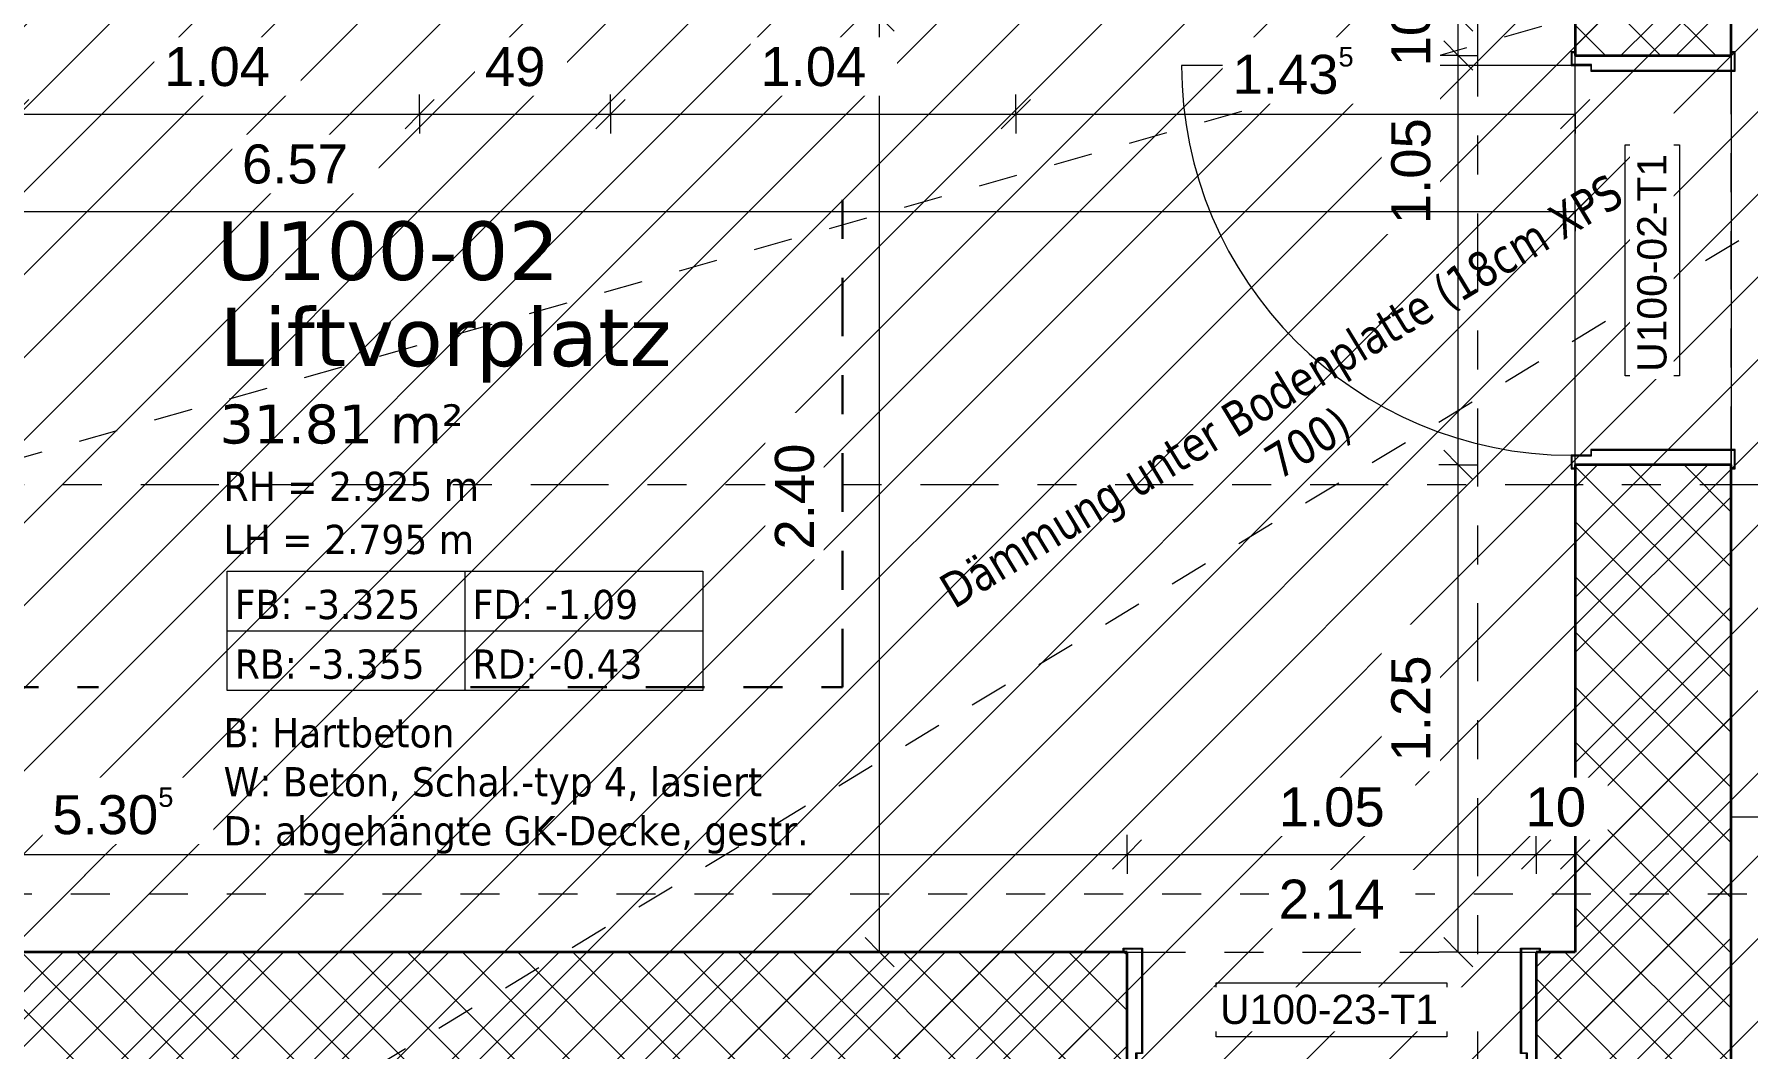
# Model space of a CAD drawing. Header units: metres. Extents: x -86 to 44, y -23 to 39.
# Drawn here: x -8.082 to -3.685, y 5.604 to 8.206 of the extents above; entities that cross this region are included whole.
import ezdxf

# ---------------------------------------------------------------- set-up
doc = ezdxf.new("R2010")
doc.units = ezdxf.units.M
for name, pattern in [('_Rasterlinie_', [0.375, 0.2, -0.05, 0.075, -0.05]), ('_Schnittlinie_', [0.3, 0.15, -0.05, 0.05, -0.05]), ('_Verdeckte Linien_', [0.15, 0.1, -0.05]), ('Grundrissdarstellung Sturz', [0.25, 0.15, -0.05, 0, -0.05]), ('Strichpunkt - Fein', [0.2, 0.1, -0.05, 0, -0.05]), ('Strichpunkt - Weit', [0.5, 0.2, -0.15, 0, -0.15])]:
    doc.linetypes.add(name, pattern=pattern)
for name, color, linetype, lineweight in [('A-____-____-DIMS', 7, 'Continuous', 5), ('A-____-____-DIMS-50', 7, 'Continuous', 5), ('A-____-NOTE-TEXT', 7, 'Continuous', 9), ('A-AREA-____-IDEN', 7, 'Continuous', 5), ('A-DETL-GENF-HDLN', 7, '_Verdeckte Linien_', 9), ('A-DETL-GENF-OTLN', 7, 'Continuous', 9), ('A-DOOR-____-IDEN', 7, 'Continuous', 5), ('A-DOOR-____-OTLN', 7, 'Continuous', 9), ('A-DOOR-FRAM-MCUT', 7, 'Continuous', 9), ('A-DOOR-OPNG-OTLN', 7, 'Continuous', 9), ('A-FLOR-____-OTLN', 7, 'Continuous', 9), ('A-WALL-____-MCUT', 7, 'Continuous', 35), ('A-WALL-____-PATT', 7, 'Continuous', 35), ('S-GRID-____-OTLN', 7, 'Continuous', 5)]:
    doc.layers.add(name, color=color, linetype=linetype, lineweight=lineweight)
doc.layers.add('G-____-____-SYMB', color=7, linetype='Strichpunkt - Weit', lineweight=5, true_color=0x008080)
doc.styles.add('Arial_1', font='arial.ttf', dxfattribs={"height": 0.1})
doc.styles.add('Arial_2', font='arial.ttf', dxfattribs={"height": 0.075})
doc.styles.add('Verdana', font='verdana.ttf', dxfattribs={"width": 0.8, "height": 0.09})
doc.styles.add('Verdana_2', font='verdana.ttf', dxfattribs={"height": 0.1})
doc.styles.add('Verdana_3', font='verdana.ttf', dxfattribs={"width": 0.9, "height": 0.075})
doc.styles.add('Verdana_4', font='verdana.ttf', dxfattribs={"height": 0.15})
doc.dimstyles.new('Arial_2_00mm_fein', dxfattribs={"dimscale": 0.3048, "dimtxt": 0.102026, "dimasz": 0.246063, "dimexe": 0.164042, "dimexo": 0.0625, "dimgap": 0.123031, "dimtad": 1, "dimdec": 1, "dimlfac": 100, "dimrnd": 0.5, "dimdsep": 46, "dimtxsty": 'Arial_1', "dimblk1": 'OBLIQUE', "dimblk2": 'OBLIQUE', "dimsah": 1, "dimcen": 0.09, "dimazin": 0, "dimtfac": 1, "dimtdec": 4, "dimtix": 1, "dimtmove": 0, "dimatfit": 3, "dimfxl": 0.164042, "dimfxlon": 1, "dimtvp": 1, "dimtfill": 1, "dimtolj": 1, "dimtzin": 0, "dimarcsym": 2})
doc.dimstyles.new('Arial_2_00mm_fein_2', dxfattribs={"dimscale": 0.3048, "dimtxt": 0.102026, "dimasz": 0.246063, "dimexe": 0.164042, "dimexo": 0.0625, "dimgap": 0.123031, "dimtad": 1, "dimrnd": 0.005, "dimzin": 0, "dimdsep": 46, "dimtxsty": 'Arial_1', "dimblk1": 'OBLIQUE', "dimblk2": 'OBLIQUE', "dimsah": 1, "dimcen": 0.09, "dimazin": 0, "dimtfac": 1, "dimtdec": 4, "dimtix": 1, "dimtmove": 0, "dimatfit": 3, "dimfxl": 0.164042, "dimfxlon": 1, "dimtvp": 1, "dimtfill": 1, "dimtolj": 1, "dimtzin": 0, "dimarcsym": 2})
doc.dimstyles.new('Arial_2_00mm_fein_3', dxfattribs={"dimscale": 0.3048, "dimtxt": 0.102026, "dimasz": 0.246063, "dimexe": 0.164042, "dimexo": 0.0625, "dimgap": 0.123031, "dimtad": 1, "dimrnd": 0.005, "dimzin": 0, "dimdsep": 46, "dimtxsty": 'Arial_1', "dimblk1": 'OBLIQUE', "dimblk2": 'OBLIQUE', "dimsah": 1, "dimcen": 0.09, "dimazin": 0, "dimtfac": 1, "dimtdec": 4, "dimtix": 1, "dimtmove": 2, "dimatfit": 3, "dimfxl": 0.164042, "dimfxlon": 1, "dimtvp": 1, "dimtfill": 1, "dimtolj": 1, "dimtzin": 0, "dimarcsym": 2})
doc.dimstyles.new('SUB_Rohbau_fein', dxfattribs={"dimscale": 0.3048, "dimtxt": 0.102026, "dimasz": 0.246063, "dimexe": 0.164042, "dimexo": 0.0625, "dimgap": 0.123031, "dimtad": 1, "dimdec": 1, "dimlfac": 100, "dimrnd": 0.5, "dimdsep": 46, "dimtxsty": 'Arial_1', "dimblk1": 'OBLIQUE', "dimblk2": 'OBLIQUE', "dimsah": 1, "dimcen": 0.09, "dimazin": 0, "dimtfac": 1, "dimtdec": 4, "dimtix": 1, "dimtmove": 0, "dimatfit": 3, "dimfxl": 0.164042, "dimfxlon": 1, "dimtvp": 1, "dimtfill": 1, "dimtolj": 1, "dimtzin": 0, "dimarcsym": 2})
doc.dimstyles.new('SUB_Rohbau_fein_1', dxfattribs={"dimscale": 0.3048, "dimtxt": 0.102026, "dimasz": 0.246063, "dimexe": 0.164042, "dimexo": 0.0625, "dimgap": 0.123031, "dimtad": 1, "dimrnd": 0.005, "dimzin": 0, "dimdsep": 46, "dimtxsty": 'Arial_1', "dimblk1": 'OBLIQUE', "dimblk2": 'OBLIQUE', "dimsah": 1, "dimcen": 0.09, "dimazin": 0, "dimtfac": 1, "dimtdec": 4, "dimtix": 1, "dimtmove": 0, "dimatfit": 3, "dimfxl": 0.164042, "dimfxlon": 1, "dimtvp": 1, "dimtfill": 1, "dimtolj": 1, "dimtzin": 0, "dimarcsym": 2})
doc.dimstyles.new('SUB_Rohbau_fein_2', dxfattribs={"dimscale": 0.3048, "dimtxt": 0.102026, "dimasz": 0.246063, "dimexe": 0.164042, "dimexo": 0.0625, "dimgap": 0.123031, "dimtad": 1, "dimrnd": 0.005, "dimzin": 0, "dimdsep": 46, "dimtxsty": 'Arial_1', "dimblk1": 'OBLIQUE', "dimblk2": 'OBLIQUE', "dimsah": 1, "dimcen": 0.09, "dimazin": 0, "dimtfac": 1, "dimtdec": 4, "dimtix": 1, "dimtmove": 2, "dimatfit": 3, "dimfxl": 0.164042, "dimfxlon": 1, "dimtvp": 1, "dimtfill": 1, "dimtolj": 1, "dimtzin": 0, "dimarcsym": 2})
pattern_1 = [(45, (0, 0), (-0.0707107, 0.0707107), []), (135, (0, 0), (-0.0707107, -0.0707107), [])]

# ---------------------------------------------------------------- blocks, each defined once
blk = doc.blocks.new('TU DF 1 - Stahlzarge - stumpf einschlagend - ML - 1050 x 2140 - E30-selbstschliessend-31610285--01_UG_OK_FFB_AF')
at = {"layer": 'A-DOOR-____-OTLN', "linetype": 'Grundrissdarstellung Sturz'}
for p, q in [((-0.525, 0.15), (0.525, 0.15)), ((-0.525, -0.15), (0.525, -0.15))]:
    blk.add_line(p, q, dxfattribs=at)
at = {"layer": 'A-DOOR-FRAM-MCUT'}
for p, q in [((-0.535, 0.16), (-0.485, 0.16)), ((-0.535, 0.15), (-0.535, 0.16)), ((-0.533, 0.15), (-0.535, 0.15)), ((-0.533, 0.158), (-0.533, 0.15)), ((-0.487, 0.158), (-0.533, 0.158)), ((-0.487, -0.108), (-0.487, 0.158)), ((-0.485, 0.16), (-0.485, -0.11)), ((0.485, 0.16), (0.535, 0.16)), ((0.485, -0.11), (0.485, 0.16)), ((0.487, 0.158), (0.487, -0.108)), ((0.533, 0.158), (0.487, 0.158)), ((0.533, 0.15), (0.533, 0.158)), ((0.535, 0.15), (0.533, 0.15)), ((0.535, 0.16), (0.535, 0.15)), ((-0.502, -0.108), (-0.487, -0.108)), ((-0.502, -0.158), (-0.502, -0.108)), ((-0.5, -0.11), (-0.5, -0.16)), ((-0.485, -0.11), (-0.5, -0.11)), ((0.5, -0.11), (0.485, -0.11)), ((0.487, -0.108), (0.502, -0.108)), ((0.5, -0.16), (0.5, -0.11)), ((0.502, -0.108), (0.502, -0.158)), ((-0.535, -0.15), (-0.533, -0.15)), ((-0.535, -0.16), (-0.535, -0.15)), ((-0.5, -0.16), (-0.535, -0.16)), ((-0.533, -0.15), (-0.533, -0.158)), ((-0.533, -0.158), (-0.502, -0.158)), ((0.535, -0.16), (0.5, -0.16)), ((0.502, -0.158), (0.533, -0.158)), ((0.533, -0.15), (0.535, -0.15)), ((0.533, -0.158), (0.533, -0.15)), ((0.535, -0.15), (0.535, -0.16))]:
    blk.add_line(p, q, dxfattribs=at)
at = {"layer": 'A-DOOR-OPNG-OTLN'}
blk.add_line((0.5, -0.16), (0.5, -1.16), dxfattribs=at)
blk.add_arc((0.5, -0.16), 1, 180, 270, dxfattribs=at)
blk = doc.blocks.new('TU DF 1 - Stahlzarge - stumpf einschlagend - ML - 1050 x 2140 - E30-selbstschliessend-31610284--01_UG_OK_FFB_AF')
at = {"layer": 'A-DOOR-____-OTLN', "linetype": 'Grundrissdarstellung Sturz'}
for p, q in [((-0.525, 0.2), (0.525, 0.2)), ((-0.525, -0.2), (0.525, -0.2))]:
    blk.add_line(p, q, dxfattribs=at)
at = {"layer": 'A-DOOR-FRAM-MCUT'}
for p, q in [((-0.5, 0.21), (-0.535, 0.21)), ((-0.535, 0.21), (-0.535, 0.2)), ((-0.535, 0.2), (-0.533, 0.2)), ((-0.533, 0.2), (-0.533, 0.208)), ((-0.533, 0.208), (-0.502, 0.208)), ((-0.502, 0.208), (-0.502, 0.158)), ((-0.5, 0.16), (-0.5, 0.21)), ((0.535, 0.21), (0.5, 0.21)), ((0.5, 0.21), (0.5, 0.16)), ((0.502, 0.158), (0.502, 0.208)), ((0.502, 0.208), (0.533, 0.208)), ((0.533, 0.208), (0.533, 0.2)), ((0.533, 0.2), (0.535, 0.2)), ((0.535, 0.2), (0.535, 0.21)), ((-0.502, 0.158), (-0.487, 0.158)), ((-0.485, 0.16), (-0.5, 0.16)), ((-0.487, 0.158), (-0.487, -0.208)), ((-0.485, -0.21), (-0.485, 0.16)), ((0.5, 0.16), (0.485, 0.16)), ((0.485, 0.16), (0.485, -0.21)), ((0.487, -0.208), (0.487, 0.158)), ((0.487, 0.158), (0.502, 0.158)), ((-0.533, -0.2), (-0.535, -0.2)), ((-0.535, -0.2), (-0.535, -0.21)), ((-0.535, -0.21), (-0.485, -0.21)), ((-0.533, -0.208), (-0.533, -0.2)), ((-0.487, -0.208), (-0.533, -0.208)), ((0.485, -0.21), (0.535, -0.21)), ((0.533, -0.208), (0.487, -0.208)), ((0.535, -0.2), (0.533, -0.2)), ((0.533, -0.2), (0.533, -0.208)), ((0.535, -0.21), (0.535, -0.2))]:
    blk.add_line(p, q, dxfattribs=at)
at = {"layer": 'A-DOOR-OPNG-OTLN'}
blk.add_line((0.5, 0.21), (0.5, 1.21), dxfattribs=at)
blk.add_arc((0.5, 0.21), 1, 90, 180, dxfattribs=at)
blk = doc.blocks.new('Rampenpfeil - Regulär-39786314--01_UG_OK_FFB_AF')
at = {"layer": 'A-DETL-GENF-OTLN'}
for p, q in [((5.42, 0.65), (0, 1.3)), ((0, 0), (5.42, 0.65))]:
    blk.add_line(p, q, dxfattribs=at)
blk = doc.blocks.new('DE_Detailverweis - mit_Rahmen-56961569--01_UG_OK_FFB_AF')
at = {"layer": 'A-DETL-GENF-OTLN', "color": 30, "linetype": 'Strichpunkt - Fein', "true_color": 0xff8000}
blk.add_line((0, 3.65), (6.3504, 3.65), dxfattribs=at)
blk = doc.blocks.new('DE_Linie_mit_Text - Strichliert-43508621--01_UG_OK_FFB_AF')
at = {"layer": 'A-DETL-GENF-HDLN'}
blk.add_line((21.6133, 0), (0, 0), dxfattribs=at)
blk = doc.blocks.new('DE_Linie_mit_Text - Strichpunkt-43543482--01_UG_OK_FFB_AF')
at = {"layer": 'A-DETL-GENF-OTLN', "linetype": 'Strichpunkt - Fein'}
blk.add_line((8.789, 0), (0, 0), dxfattribs=at)
blk = doc.blocks.new('Beschriftung_Räume-SUB - Vollständig-17704717--01_UG_OK_FFB_AF')
at = {"layer": 'A-AREA-____-IDEN'}
for p, q in [((0, -0.018255), (0.0244, -0.018255)), ((0, -0.024377), (0, -0.018255)), ((0.0122, -0.018255), (0.0122, -0.024377)), ((0.0244, -0.018255), (0.0244, -0.024377)), ((0, -0.021316), (0.0244, -0.021316)), ((0.0244, -0.024377), (0, -0.024377))]:
    blk.add_line(p, q, dxfattribs=at)
blk = doc.blocks.new('DIMBLOCK637--01_UG_OK_FFB_AF')
at = {"layer": 'A-____-____-DIMS-50'}
for p, q in [((-4.428, 7.1016), (-4.4655, 7.1391)), ((-4.428, 7.1016), (-4.478, 7.1016)), ((-4.428, 5.8516), (-4.428, 7.1016)), ((-4.428, 7.1016), (-4.3905, 7.0641)), ((-4.428, 7.1016), (-4.378, 7.1016)), ((-4.428, 5.8516), (-4.478, 5.8516)), ((-4.428, 5.8516), (-4.4655, 5.8891)), ((-4.428, 5.8516), (-4.3905, 5.8141)), ((-4.428, 5.8516), (-4.378, 5.8516))]:
    blk.add_line(p, q, dxfattribs=at)
at = {"layer": 'A-____-____-DIMS-50', "color": 0, "insert": (-4.6, 6.3409), "char_height": 0.1, "width": 0.325653, "attachment_point": 1, "rotation": 90, "line_spacing_factor": 0.941778, "style": 'Arial_1', "bg_fill": 3, "box_fill_scale": 1.25, "bg_fill_color": 256, "bg_fill_true_color": 13158600, "bg_fill_transparency": 0}
blk.add_mtext('1.25', dxfattribs=at)
blk = doc.blocks.new('_Oblique')
at = {"color": 0, "linetype": 'ByBlock', "lineweight": -2}
blk.add_line((-0.5, -0.5), (0.5, 0.5), dxfattribs=at)
blk = doc.blocks.new('DIMBLOCK638--01_UG_OK_FFB_AF')
at = {"layer": 'A-____-____-DIMS-50'}
for p, q in [((-4.428, 8.1516), (-4.4655, 8.1891)), ((-4.428, 8.1516), (-4.478, 8.1516)), ((-4.428, 7.1016), (-4.428, 8.1516)), ((-4.428, 8.1516), (-4.3905, 8.1141)), ((-4.428, 8.1516), (-4.378, 8.1516)), ((-4.428, 7.1016), (-4.4655, 7.1391)), ((-4.428, 7.1016), (-4.478, 7.1016)), ((-4.428, 7.1016), (-4.3905, 7.0641)), ((-4.428, 7.1016), (-4.378, 7.1016))]:
    blk.add_line(p, q, dxfattribs=at)
at = {"layer": 'A-____-____-DIMS-50', "color": 0, "insert": (-4.6, 7.7192), "char_height": 0.1, "width": 0.325653, "attachment_point": 1, "rotation": 90, "line_spacing_factor": 0.941778, "style": 'Arial_1', "bg_fill": 3, "box_fill_scale": 1.25, "bg_fill_color": 256, "bg_fill_true_color": 13158600, "bg_fill_transparency": 0}
blk.add_mtext('1.05', dxfattribs=at)
blk = doc.blocks.new('DIMBLOCK639--01_UG_OK_FFB_AF')
at = {"layer": 'A-____-____-DIMS-50'}
for p, q in [((-4.428, 8.2516), (-4.4655, 8.2891)), ((-4.428, 8.2516), (-4.478, 8.2516)), ((-4.428, 8.1516), (-4.428, 8.2516)), ((-4.428, 8.2516), (-4.3905, 8.2141)), ((-4.428, 8.2516), (-4.378, 8.2516)), ((-4.428, 8.1516), (-4.4655, 8.1891)), ((-4.428, 8.1516), (-4.478, 8.1516)), ((-4.428, 8.1516), (-4.3905, 8.1141)), ((-4.428, 8.1516), (-4.378, 8.1516))]:
    blk.add_line(p, q, dxfattribs=at)
at = {"layer": 'A-____-____-DIMS-50', "color": 0, "insert": (-4.6, 8.124), "char_height": 0.1, "width": 0.186088, "attachment_point": 1, "rotation": 90, "line_spacing_factor": 0.941778, "style": 'Arial_1', "bg_fill": 3, "box_fill_scale": 1.25, "bg_fill_color": 256, "bg_fill_true_color": 13158600, "bg_fill_transparency": 0}
blk.add_mtext('10', dxfattribs=at)
blk = doc.blocks.new('DIMBLOCK640--01_UG_OK_FFB_AF')
at = {"layer": 'A-____-____-DIMS-50'}
for p, q in [((-5.9127, 8.2516), (-5.9502, 8.2891)), ((-5.9127, 8.2516), (-5.9627, 8.2516)), ((-5.9127, 5.8516), (-5.9127, 8.2516)), ((-5.9127, 8.2516), (-5.8752, 8.2141)), ((-5.9127, 8.2516), (-5.8627, 8.2516)), ((-5.9127, 5.8516), (-5.9627, 5.8516)), ((-5.9127, 5.8516), (-5.9502, 5.8891)), ((-5.9127, 5.8516), (-5.8752, 5.8141)), ((-5.9127, 5.8516), (-5.8627, 5.8516))]:
    blk.add_line(p, q, dxfattribs=at)
at = {"layer": 'A-____-____-DIMS-50', "color": 0, "insert": (-6.1813, 6.8844), "char_height": 0.1, "width": 0.325653, "attachment_point": 1, "rotation": 90, "line_spacing_factor": 0.941778, "style": 'Arial_1', "bg_fill": 3, "box_fill_scale": 1.25, "bg_fill_color": 256, "bg_fill_true_color": 13158600, "bg_fill_transparency": 0}
blk.add_mtext('2.40', dxfattribs=at)
blk = doc.blocks.new('DIMBLOCK647--01_UG_OK_FFB_AF')
at = {"layer": 'A-____-____-DIMS-50'}
for p, q in [((-8.133, 8.0016), (-8.133, 8.0516)), ((-7.093, 8.0016), (-7.093, 8.0516)), ((-8.133, 8.0016), (-8.1705, 7.9641)), ((-8.133, 8.0016), (-8.0955, 8.0391)), ((-8.133, 8.0016), (-7.093, 8.0016)), ((-8.133, 8.0016), (-8.133, 7.9516)), ((-7.093, 8.0016), (-7.1305, 7.9641)), ((-7.093, 8.0016), (-7.0555, 8.0391)), ((-7.093, 8.0016), (-7.093, 7.9516))]:
    blk.add_line(p, q, dxfattribs=at)
at = {"layer": 'A-____-____-DIMS-50', "color": 0, "insert": (-7.7487, 8.1736), "char_height": 0.1, "width": 0.325653, "attachment_point": 1, "line_spacing_factor": 0.941778, "style": 'Arial_1', "bg_fill": 3, "box_fill_scale": 1.25, "bg_fill_color": 256, "bg_fill_true_color": 13158600, "bg_fill_transparency": 0}
blk.add_mtext('1.04', dxfattribs=at)
blk = doc.blocks.new('DIMBLOCK648--01_UG_OK_FFB_AF')
at = {"layer": 'A-____-____-DIMS-50'}
for p, q in [((-7.093, 8.0016), (-7.093, 8.0516)), ((-6.603, 8.0016), (-6.603, 8.0516)), ((-7.093, 8.0016), (-7.1305, 7.9641)), ((-7.093, 8.0016), (-7.0555, 8.0391)), ((-7.093, 8.0016), (-6.603, 8.0016)), ((-7.093, 8.0016), (-7.093, 7.9516)), ((-6.603, 8.0016), (-6.6405, 7.9641)), ((-6.603, 8.0016), (-6.5655, 8.0391)), ((-6.603, 8.0016), (-6.603, 7.9516))]:
    blk.add_line(p, q, dxfattribs=at)
at = {"layer": 'A-____-____-DIMS-50', "color": 0, "insert": (-6.9256, 8.1736), "char_height": 0.1, "width": 0.186088, "attachment_point": 1, "line_spacing_factor": 0.941778, "style": 'Arial_1', "bg_fill": 3, "box_fill_scale": 1.25, "bg_fill_color": 256, "bg_fill_true_color": 13158600, "bg_fill_transparency": 0}
blk.add_mtext('49', dxfattribs=at)
blk = doc.blocks.new('DIMBLOCK649--01_UG_OK_FFB_AF')
at = {"layer": 'A-____-____-DIMS-50'}
for p, q in [((-6.603, 8.0016), (-6.603, 8.0516)), ((-5.563, 8.0016), (-5.563, 8.0516)), ((-6.603, 8.0016), (-6.6405, 7.9641)), ((-6.603, 8.0016), (-6.5655, 8.0391)), ((-6.603, 8.0016), (-5.563, 8.0016)), ((-6.603, 8.0016), (-6.603, 7.9516)), ((-5.563, 8.0016), (-5.6005, 7.9641)), ((-5.563, 8.0016), (-5.5255, 8.0391)), ((-5.563, 8.0016), (-5.563, 7.9516))]:
    blk.add_line(p, q, dxfattribs=at)
at = {"layer": 'A-____-____-DIMS-50', "color": 0, "insert": (-6.2187, 8.1736), "char_height": 0.1, "width": 0.325653, "attachment_point": 1, "line_spacing_factor": 0.941778, "style": 'Arial_1', "bg_fill": 3, "box_fill_scale": 1.25, "bg_fill_color": 256, "bg_fill_true_color": 13158600, "bg_fill_transparency": 0}
blk.add_mtext('1.04', dxfattribs=at)
blk = doc.blocks.new('DIMBLOCK650--01_UG_OK_FFB_AF')
at = {"layer": 'A-____-____-DIMS-50'}
for p, q in [((-5.563, 8.0016), (-5.563, 8.0516)), ((-4.128, 8.0016), (-4.128, 8.0516)), ((-5.563, 8.0016), (-5.6005, 7.9641)), ((-5.563, 8.0016), (-5.5255, 8.0391)), ((-5.563, 8.0016), (-4.128, 8.0016)), ((-5.563, 8.0016), (-5.563, 7.9516)), ((-4.128, 8.0016), (-4.1655, 7.9641)), ((-4.128, 8.0016), (-4.0905, 8.0391)), ((-4.128, 8.0016), (-4.128, 7.9516))]:
    blk.add_line(p, q, dxfattribs=at)
at = {"layer": 'A-____-____-DIMS-50', "color": 0, "insert": (-5.0072, 8.1736), "char_height": 0.1, "width": 0.388091, "attachment_point": 1, "line_spacing_factor": 0.941778, "style": 'Arial_1', "bg_fill": 3, "box_fill_scale": 1.25, "bg_fill_color": 256, "bg_fill_true_color": 13158600, "bg_fill_transparency": 0}
blk.add_mtext('1.43\\A2\\H0.5x;\\S5^  ;\\H2x;', dxfattribs=at)
blk = doc.blocks.new('DIMBLOCK651--01_UG_OK_FFB_AF')
at = {"layer": 'A-____-____-DIMS-50'}
for p, q in [((-10.698, 7.7516), (-10.698, 7.8016)), ((-10.698, 7.7516), (-10.6605, 7.7891)), ((-4.128, 7.7516), (-4.128, 7.8016)), ((-4.128, 7.7516), (-4.0905, 7.7891)), ((-10.698, 7.7516), (-10.7355, 7.7141)), ((-10.698, 7.7516), (-4.128, 7.7516)), ((-10.698, 7.7516), (-10.698, 7.7016)), ((-4.128, 7.7516), (-4.1655, 7.7141)), ((-4.128, 7.7516), (-4.128, 7.7016))]:
    blk.add_line(p, q, dxfattribs=at)
at = {"layer": 'A-____-____-DIMS-50', "color": 0, "insert": (-7.5487, 7.9236), "char_height": 0.1, "width": 0.325653, "attachment_point": 1, "line_spacing_factor": 0.941778, "style": 'Arial_1', "bg_fill": 3, "box_fill_scale": 1.25, "bg_fill_color": 256, "bg_fill_true_color": 13158600, "bg_fill_transparency": 0}
blk.add_mtext('6.57', dxfattribs=at)
blk = doc.blocks.new('DIMBLOCK654--01_UG_OK_FFB_AF')
at = {"layer": 'A-____-____-DIMS-50'}
for p, q in [((-10.583, 6.1024), (-10.583, 6.1524)), ((-10.583, 6.1024), (-10.5455, 6.1399)), ((-5.278, 6.1024), (-5.278, 6.1524)), ((-5.278, 6.1024), (-5.2405, 6.1399)), ((-10.583, 6.1024), (-10.6205, 6.0649)), ((-10.583, 6.1024), (-5.278, 6.1024)), ((-10.583, 6.1024), (-10.583, 6.0524)), ((-5.278, 6.1024), (-5.3155, 6.0649)), ((-5.278, 6.1024), (-5.278, 6.0524))]:
    blk.add_line(p, q, dxfattribs=at)
at = {"layer": 'A-____-____-DIMS-50', "color": 0, "insert": (-8.0354, 6.2744), "char_height": 0.1, "width": 0.388091, "attachment_point": 1, "line_spacing_factor": 0.941778, "style": 'Arial_1', "bg_fill": 3, "box_fill_scale": 1.25, "bg_fill_color": 256, "bg_fill_true_color": 13158600, "bg_fill_transparency": 0}
blk.add_mtext('5.30\\A2\\H0.5x;\\S5^  ;\\H2x;', dxfattribs=at)
blk = doc.blocks.new('DIMBLOCK655--01_UG_OK_FFB_AF')
at = {"layer": 'A-____-____-DIMS-50'}
for p, q in [((-5.278, 6.1024), (-5.278, 6.1524)), ((-5.278, 6.1024), (-5.2405, 6.1399)), ((-4.228, 6.1024), (-4.228, 6.1524)), ((-4.228, 6.1024), (-4.1905, 6.1399)), ((-5.278, 6.1024), (-5.3155, 6.0649)), ((-5.278, 6.1024), (-4.228, 6.1024)), ((-5.278, 6.1024), (-5.278, 6.0524)), ((-4.228, 6.1024), (-4.2655, 6.0649)), ((-4.228, 6.1024), (-4.228, 6.0524))]:
    blk.add_line(p, q, dxfattribs=at)
at = {"layer": 'A-____-____-DIMS-50', "color": 0, "char_height": 0.1, "width": 0.325653, "attachment_point": 1, "line_spacing_factor": 0.941778, "style": 'Arial_1', "bg_fill": 3, "box_fill_scale": 1.25, "bg_fill_color": 256, "bg_fill_true_color": 13158600, "bg_fill_transparency": 0}
for s, insert in [('1.05', (-4.8887, 6.2744)), ('2.14', (-4.8887, 6.0378))]:
    blk.add_mtext(s, dxfattribs=dict(at, insert=insert))
blk = doc.blocks.new('DIMBLOCK656--01_UG_OK_FFB_AF')
at = {"layer": 'A-____-____-DIMS-50'}
for p, q in [((-4.228, 6.1024), (-4.228, 6.1524)), ((-4.228, 6.1024), (-4.1905, 6.1399)), ((-4.128, 6.1024), (-4.128, 6.1524)), ((-4.128, 6.1024), (-4.0905, 6.1399)), ((-4.228, 6.1024), (-4.2655, 6.0649)), ((-4.228, 6.1024), (-4.128, 6.1024)), ((-4.228, 6.1024), (-4.228, 6.0524)), ((-4.128, 6.1024), (-4.1655, 6.0649)), ((-4.128, 6.1024), (-4.128, 6.0524))]:
    blk.add_line(p, q, dxfattribs=at)
at = {"layer": 'A-____-____-DIMS-50', "color": 0, "insert": (-4.2556, 6.2744), "char_height": 0.1, "width": 0.186088, "attachment_point": 1, "line_spacing_factor": 0.941778, "style": 'Arial_1', "bg_fill": 3, "box_fill_scale": 1.25, "bg_fill_color": 256, "bg_fill_true_color": 13158600, "bg_fill_transparency": 0}
blk.add_mtext('10', dxfattribs=at)

msp = doc.modelspace()

# ---------------------------------------------------------------- hatches: boundary and pattern name
at = {"layer": 'A-WALL-____-PATT', "lineweight": 9}
h = msp.add_hatch(dxfattribs=at)
h.set_pattern_fill('FP_1', color=256, style=0, pattern_type=2)
h.set_pattern_definition(pattern_1)
h.paths.add_polyline_path([(-4.128, 2.4516), (-3.728, 2.4516), (-3.728, 7.1016), (-4.128, 7.1016), (-4.128, 2.4804)])
h.paths.add_polyline_path([(-4.128, 8.1516), (-3.728, 8.1516), (-3.728, 11.4816), (-4.128, 11.4816), (-4.128, 8.2516)])
h = msp.add_hatch(dxfattribs=at)
h.set_pattern_fill('FP_1', color=256, style=0, pattern_type=2)
h.set_pattern_definition(pattern_1)
h.paths.add_polyline_path([(-5.588, 5.5516), (-5.278, 5.5516), (-5.278, 5.8516), (-10.583, 5.8516), (-10.583, 5.5516), (-5.8137, 5.5516)])
h.paths.add_polyline_path([(-12.308, 5.5516), (-11.633, 5.5516), (-11.633, 5.8516), (-12.308, 5.8516)])
h.paths.add_polyline_path([(-4.228, 5.5516), (-4.128, 5.5516), (-4.128, 5.8516), (-4.228, 5.8516)])

# ---------------------------------------------------------------- linework, layer by layer
at = {"layer": 'A-DOOR-____-IDEN', "flags": 128}
for points in [[(-3.9998, 7.3305), (-3.9998, 7.9225), (-3.8608, 7.9225), (-3.8608, 7.3305)], [(-5.0491, 5.7734), (-4.4571, 5.7734), (-4.4571, 5.6344), (-5.0491, 5.6344)]]:
    msp.add_lwpolyline(points, close=True, dxfattribs=at)
at = {"layer": 'A-FLOR-____-OTLN'}
for p, q in [((-4.128, 8.1286), (-4.128, 8.1516)), ((-3.728, 8.1516), (-3.728, 8.1136)), ((-4.128, 7.1266), (-4.128, 8.1266)), ((-3.728, 8.1116), (-3.728, 7.1415)), ((-4.128, 7.1016), (-4.128, 7.1246)), ((-3.728, 7.1396), (-3.728, 7.1016)), ((-3.728, 6.1991), (-2.428, 6.1991))]:
    msp.add_line(p, q, dxfattribs=at)
at = {"layer": 'A-WALL-____-MCUT'}
for p, q in [((-3.728, 8.1516), (-3.728, 14.5516)), ((-4.128, 8.2516), (-4.128, 8.1516)), ((-4.128, 8.1516), (-3.728, 8.1516)), ((-3.728, 7.1016), (-4.128, 7.1016)), ((-4.128, 7.1016), (-4.128, 5.8516)), ((-3.728, 0.1716), (-3.728, 7.1016)), ((-5.278, 5.8516), (-10.583, 5.8516)), ((-5.278, 5.5516), (-5.278, 5.8516)), ((-4.128, 5.8516), (-4.228, 5.8516)), ((-4.228, 5.8516), (-4.228, 5.5516))]:
    msp.add_line(p, q, dxfattribs=at)
at = {"layer": 'G-____-____-SYMB', "color": 1, "linetype": '_Schnittlinie_', "lineweight": 30, "true_color": 0xff0000}
msp.add_line((-8.8709, 6.5315), (-7.9166, 6.5315), dxfattribs=at)
at = {"layer": 'S-GRID-____-OTLN', "color": 8, "linetype": '_Rasterlinie_', "true_color": 0x808080}
for p, q in [((-4.378, -3.9534), (-4.378, 34.9016)), ((-34.308, 7.0516), (27.9515, 7.0516))]:
    msp.add_line(p, q, dxfattribs=at)

# ---------------------------------------------------------------- block references
at = {"layer": 'A-AREA-____-IDEN', "xscale": 49.99999999999998, "yscale": 49.99999999999998, "zscale": 49.99999999999998}
msp.add_blockref('Beschriftung_Räume-SUB - Vollständig-17704717--01_UG_OK_FFB_AF', (-7.5866, 7.7419), dxfattribs=at)
at = {"layer": 'A-DETL-GENF-OTLN', "rotation": 90}
msp.add_blockref('Rampenpfeil - Regulär-39786314--01_UG_OK_FFB_AF', (-2.428, 0.7791), dxfattribs=at)
at = {"layer": 'A-DETL-GENF-OTLN', "color": 30, "true_color": 0xff8000}
msp.add_blockref('DE_Detailverweis - mit_Rahmen-56961569--01_UG_OK_FFB_AF', (-9.988, 2.3516), dxfattribs=at)
at = {"layer": 'A-DOOR-____-OTLN', "rotation": 89.99999999999991}
msp.add_blockref('TU DF 1 - Stahlzarge - stumpf einschlagend - ML - 1050 x 2140 - E30-selbstschliessend-31610284--01_UG_OK_FFB_AF', (-3.928, 7.6266), dxfattribs=at)
at = {"layer": 'A-DOOR-____-OTLN'}
msp.add_blockref('TU DF 1 - Stahlzarge - stumpf einschlagend - ML - 1050 x 2140 - E30-selbstschliessend-31610285--01_UG_OK_FFB_AF', (-4.753, 5.7016), dxfattribs=at)

# ---------------------------------------------------------------- texts
at = {"layer": 'A-____-NOTE-TEXT', "lineweight": 5, "char_height": 0.09, "attachment_point": 1, "rotation": 31.2115, "style": 'Verdana'}
for s, insert, width in [('Dämmung unter Bodenplatte (18cm XPS', (-5.7679, 6.8079), 2.42751), ('700)', (-4.9349, 7.1386), 0.285401)]:
    msp.add_mtext(s, dxfattribs=dict(at, insert=insert, width=width))
at = {"layer": 'A-____-NOTE-TEXT', "color": 30, "lineweight": 5, "true_color": 0xff8000, "insert": (-9.9666, 6.1738), "char_height": 0.1, "width": 2.224683, "attachment_point": 1, "style": 'Arial_1', "bg_fill": 3, "box_fill_scale": 1.25, "bg_fill_color": 256, "bg_fill_true_color": 13158600, "bg_fill_transparency": 0}
msp.add_mtext('Treppenhaus 1, s. Plan 4001', dxfattribs=at)
at = {"layer": 'A-AREA-____-IDEN', "attachment_point": 1}
for s, insert, char_height, width, style in [('U100-02', (-7.6135, 7.7262), 0.15, 1.074261, 'Verdana_4'), ('Liftvorplatz', (-7.6063, 7.5051), 0.15, 1.382911, 'Verdana_4'), ('31.81 m²', (-7.6058, 7.2566), 0.1, 0.817721, 'Verdana_2'), ('RH = 2.925 m', (-7.5959, 7.0841), 0.075, 0.822531, 'Verdana_3'), ('LH = 2.795 m', (-7.5959, 6.9481), 0.075, 0.808101, 'Verdana_3'), ('FB: -3.325', (-7.5671, 6.7812), 0.075, 0.624114, 'Verdana_3'), ('FD: -1.09', (-6.9571, 6.7812), 0.075, 0.562785, 'Verdana_3'), ('RB: -3.355', (-7.5671, 6.6282), 0.075, 0.638544, 'Verdana_3'), ('RD: -0.43', (-6.9571, 6.6282), 0.075, 0.577215, 'Verdana_3'), ('B: Hartbeton', (-7.5959, 6.452), 0.075, 0.753987, 'Verdana_3'), ('W: Beton, Schal.-typ 4, lasiert', (-7.5959, 6.3263), 0.075, 1.782151, 'Verdana_3'), ('D: abgehängte GK-Decke, gestr.', (-7.5959, 6.2006), 0.075, 1.912025, 'Verdana_3')]:
    msp.add_mtext(s, dxfattribs=dict(at, insert=insert, char_height=char_height, width=width, style=style))

# ---------------------------------------------------------------- next in the draw order: texts
at = {"layer": 'A-____-NOTE-TEXT', "color": 30, "lineweight": 5, "true_color": 0xff8000, "insert": (-9.9666, 6.1738), "char_height": 0.1, "width": 2.224683, "attachment_point": 1, "style": 'Arial_1', "bg_fill": 3, "box_fill_scale": 1.25, "bg_fill_color": 256, "bg_fill_true_color": 13158600, "bg_fill_transparency": 0}
msp.add_mtext('Treppenhaus 1, s. Plan 4001', dxfattribs=at)

# ---------------------------------------------------------------- next in the draw order: hatches: boundary and pattern name
at = {"layer": 'A-DETL-GENF-OTLN', "true_color": 0xff00ff}
h = msp.add_hatch(dxfattribs=at)
h.set_pattern_fill('FP_44', color=6, style=0, pattern_type=2)
h.set_pattern_definition([(45, (0, 0), (-0.106066, 0.106066), [])])
h.paths.add_polyline_path([(-3.728, 1.4516), (-2.728, 1.4516), (-2.728, 6.8016), (4.502, 6.8016), (4.502, 12.6516), (-13.983, 12.6516), (-13.983, 1.4516), (-3.7906, 1.4516)])
h.paths.add_polyline_path([(-9.728, 2.8516), (-9.728, 4.7016), (-9.278, 4.7016), (-9.648, 4.6216), (-9.7268, 2.8782)])
h.paths.add_polyline_path([(-12.983, 4.7016), (-12.983, 4.7016), (-12.983, 5.1158)])
h.paths.add_polyline_path([(-4.768, 9.9916), (-4.768, 11.2516), (-4.128, 11.2516), (-4.688, 11.1716), (-4.7341, 10.4916)])

# ---------------------------------------------------------------- next in the draw order: block references
at = {"layer": 'A-DETL-GENF-OTLN'}
for name, p, rotation in [('DE_Linie_mit_Text - Strichliert-43508621--01_UG_OK_FFB_AF', (-13.983, 1.4516), 31.21153280802236), ('DE_Linie_mit_Text - Strichpunkt-43543482--01_UG_OK_FFB_AF', (-4.128, 8.2516), 195.8468957909408)]:
    msp.add_blockref(name, p, dxfattribs=dict(at, rotation=rotation))

# ---------------------------------------------------------------- next in the draw order: texts
at = {"layer": 'A-DOOR-____-IDEN', "insert": (-3.9689, 7.3405), "char_height": 0.075, "width": 0.689451, "attachment_point": 1, "rotation": 90, "style": 'Arial_2', "bg_fill": 3, "box_fill_scale": 1.25, "bg_fill_color": 256, "bg_fill_true_color": 13158600, "bg_fill_transparency": 0}
msp.add_mtext('U100-02-T1', dxfattribs=at)
at = {"layer": 'A-DOOR-____-IDEN', "insert": (-5.0391, 5.7425), "char_height": 0.075, "width": 0.689451, "attachment_point": 1, "style": 'Arial_2', "bg_fill": 3, "box_fill_scale": 1.25, "bg_fill_color": 256, "bg_fill_true_color": 13158600, "bg_fill_transparency": 0}
msp.add_mtext('U100-23-T1', dxfattribs=at)

# ---------------------------------------------------------------- next in the draw order: dimensions: what is measured, and where the dimension line sits
at = {"layer": 'A-____-____-DIMS'}
dim = msp.add_linear_dim(base=(-5.9127, 8.2516), p1=(-5.8627, 5.8516), p2=(-5.9627, 8.2516), angle=90, dimstyle='SUB_Rohbau_fein_2', override={"dimpost": '<>', "dimfxl": 2.402082}, dxfattribs=at)
dim.commit()
dim.dimension.update_dxf_attribs({"geometry": 'DIMBLOCK640--01_UG_OK_FFB_AF', "text_midpoint": (-6.1147, 7.0472), "dimtype": 160, "text_rotation": 90})
dim = msp.add_linear_dim(base=(-7.093, 8.0016), p1=(-8.133, 8.0516), p2=(-7.093, 8.0516), dimstyle='SUB_Rohbau_fein_1', override={"dimpost": '<>', "dimfxl": 1.04}, dxfattribs=at)
dim.commit()
dim.dimension.update_dxf_attribs({"geometry": 'DIMBLOCK647--01_UG_OK_FFB_AF', "text_midpoint": (-7.613, 8.0901)})
dim = msp.add_linear_dim(base=(-4.428, 7.1016), p1=(-4.478, 5.8516), p2=(-4.478, 7.1016), angle=90, dimstyle='SUB_Rohbau_fein_1', override={"dimpost": '<>', "dimfxl": 1.25}, dxfattribs=at)
dim.commit()
dim.dimension.update_dxf_attribs({"geometry": 'DIMBLOCK637--01_UG_OK_FFB_AF', "text_midpoint": (-4.5166, 6.4766)})

# ---------------------------------------------------------------- next in the draw order: linework, layer by layer
at = {"layer": 'G-____-____-SYMB', "color": 1, "linetype": '_Schnittlinie_', "lineweight": 30, "true_color": 0xff0000}
msp.add_line((-6.9623, 6.5315), (-6.008, 6.5315), dxfattribs=at)

# ---------------------------------------------------------------- next in the draw order: dimensions: what is measured, and where the dimension line sits
at = {"layer": 'A-____-____-DIMS'}
dim = msp.add_linear_dim(base=(-6.603, 8.0016), p1=(-7.093, 8.0516), p2=(-6.603, 8.0516), dimstyle='SUB_Rohbau_fein', override={"dimpost": '<>', "dimfxl": 0.49}, dxfattribs=at)
dim.commit()
dim.dimension.update_dxf_attribs({"geometry": 'DIMBLOCK648--01_UG_OK_FFB_AF', "text_midpoint": (-6.848, 8.0901)})
dim = msp.add_linear_dim(base=(-4.428, 8.1516), p1=(-4.478, 7.1016), p2=(-4.478, 8.1516), angle=90, dimstyle='SUB_Rohbau_fein_2', override={"dimpost": '<>', "dimfxl": 1.05}, dxfattribs=at)
dim.commit()
dim.dimension.update_dxf_attribs({"geometry": 'DIMBLOCK638--01_UG_OK_FFB_AF', "text_midpoint": (-4.5334, 7.882), "dimtype": 160, "text_rotation": 90})
dim = msp.add_linear_dim(base=(-5.278, 6.1024), p1=(-10.583, 6.1524), p2=(-5.278, 6.0524), text='\\A1;5.30\\Q;{\\A1;{\\H0.5x;\\S5^ ;}}', dimstyle='Arial_2_00mm_fein_3', override={"dimpost": '<>', "dimfxl": 5.305942}, dxfattribs=at)
dim.commit()
dim.dimension.update_dxf_attribs({"geometry": 'DIMBLOCK654--01_UG_OK_FFB_AF', "text_midpoint": (-7.8413, 6.2078), "dimtype": 160})

# ---------------------------------------------------------------- next in the draw order: dimensions: what is measured, and where the dimension line sits
dim = msp.add_linear_dim(base=(-4.428, 8.2516), p1=(-4.478, 8.1516), p2=(-4.478, 8.2516), angle=90, dimstyle='SUB_Rohbau_fein', override={"dimpost": '<>', "dimfxl": 0.1}, dxfattribs=at)
dim.commit()
dim.dimension.update_dxf_attribs({"geometry": 'DIMBLOCK639--01_UG_OK_FFB_AF', "text_midpoint": (-4.5166, 8.2016)})
dim = msp.add_linear_dim(base=(-5.563, 8.0016), p1=(-6.603, 8.0516), p2=(-5.563, 8.0516), dimstyle='SUB_Rohbau_fein_1', override={"dimpost": '<>', "dimfxl": 1.04}, dxfattribs=at)
dim.commit()
dim.dimension.update_dxf_attribs({"geometry": 'DIMBLOCK649--01_UG_OK_FFB_AF', "text_midpoint": (-6.083, 8.0901)})
dim = msp.add_linear_dim(base=(-4.228, 6.1024), p1=(-5.278, 6.0524), p2=(-4.228, 6.0524), text='<>\\X2.14', dimstyle='Arial_2_00mm_fein_2', override={"dimpost": '<>', "dimfxl": 1.05}, dxfattribs=at)
dim.commit()
dim.dimension.update_dxf_attribs({"geometry": 'DIMBLOCK655--01_UG_OK_FFB_AF', "text_midpoint": (-4.753, 6.1024)})

# ---------------------------------------------------------------- next in the draw order: dimensions: what is measured, and where the dimension line sits
dim = msp.add_linear_dim(base=(-4.128, 8.0016), p1=(-5.563, 8.0516), p2=(-4.128, 8.0516), text='\\A1;1.43\\Q;{\\A1;{\\H0.5x;\\S5^ ;}}', dimstyle='SUB_Rohbau_fein_1', override={"dimpost": '<>', "dimfxl": 1.435}, dxfattribs=at)
dim.commit()
dim.dimension.update_dxf_attribs({"geometry": 'DIMBLOCK650--01_UG_OK_FFB_AF', "text_midpoint": (-4.8455, 8.0901)})
dim = msp.add_linear_dim(base=(-4.128, 6.1024), p1=(-4.228, 6.0524), p2=(-4.128, 6.1524), dimstyle='Arial_2_00mm_fein', override={"dimpost": '<>', "dimfxl": 0.141421}, dxfattribs=at)
dim.commit()
dim.dimension.update_dxf_attribs({"geometry": 'DIMBLOCK656--01_UG_OK_FFB_AF', "text_midpoint": (-4.178, 6.191)})

# ---------------------------------------------------------------- next in the draw order: dimensions: what is measured, and where the dimension line sits
dim = msp.add_linear_dim(base=(-4.128, 7.7516), p1=(-10.698, 7.8016), p2=(-4.128, 7.8016), dimstyle='SUB_Rohbau_fein_1', override={"dimpost": '<>', "dimfxl": 6.57}, dxfattribs=at)
dim.commit()
dim.dimension.update_dxf_attribs({"geometry": 'DIMBLOCK651--01_UG_OK_FFB_AF', "text_midpoint": (-7.413, 7.8401)})

# ---------------------------------------------------------------- next in the draw order: linework, layer by layer
at = {"layer": 'G-____-____-SYMB', "color": 1, "linetype": '_Schnittlinie_', "lineweight": 30, "true_color": 0xff0000}
msp.add_line((-6.008, 6.5315), (-6.008, 7.8374), dxfattribs=at)

doc.saveas('drawing.dxf')
